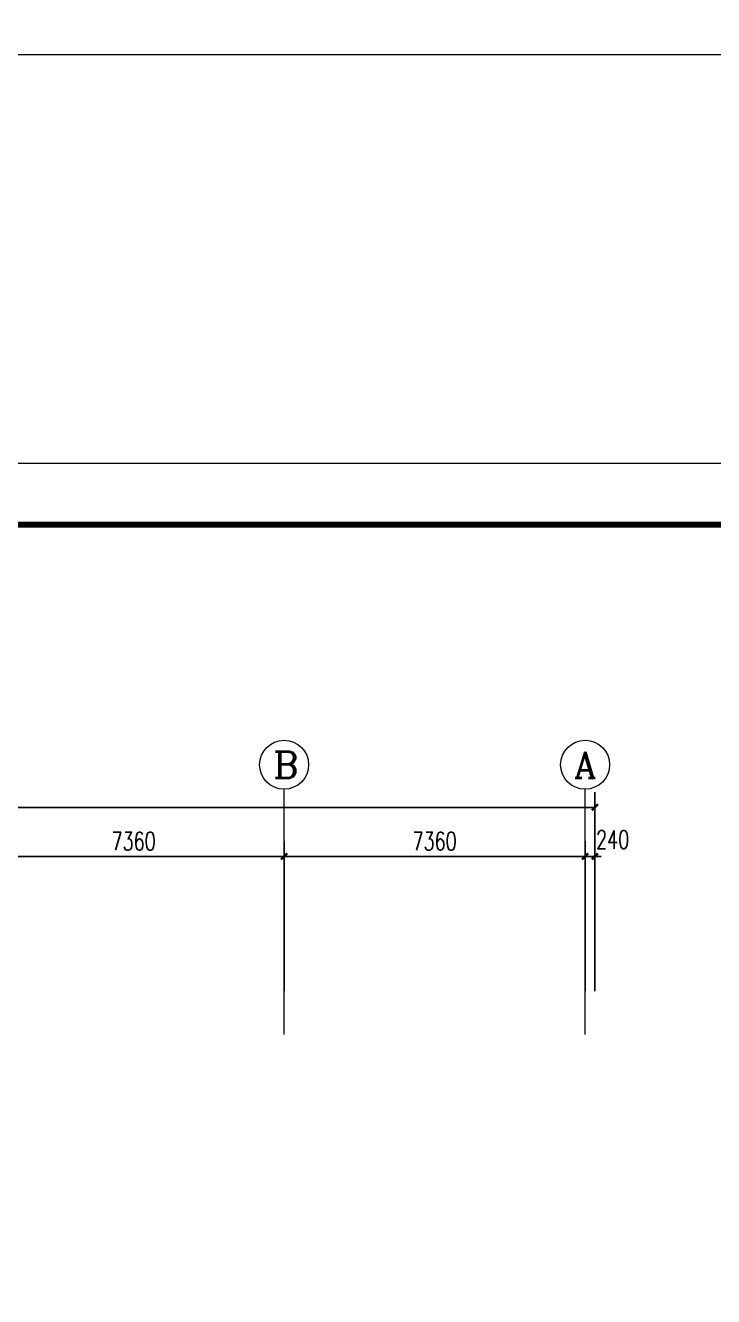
# Model space of a CAD drawing. Header units: inches. Extents: x -3272461 to -2504170, y 403793 to 1071042.
# Drawn here: x -2974356 to -2957529, y 680750 to 711843 of the extents above; entities that cross this region are included whole.
import ezdxf

# ---------------------------------------------------------------- set-up
doc = ezdxf.new("R2010")
doc.units = ezdxf.units.IN
doc.header["$LTSCALE"] = 1000
doc.header["$MEASUREMENT"] = 0
doc.layers.get('0').update_dxf_attribs({"lineweight": 18})
doc.layers.add('AXIS', color=30, linetype='Continuous', lineweight=18)
doc.layers.add('PUB_TITLE', color=153, linetype='Continuous', lineweight=18)
doc.styles.add('_TCH_AXIS', font='complex.shx', dxfattribs={"bigfont": 'gbcbig.shx'})
doc.styles.add('_TCH_DIM_T3', font='simplex.shx', dxfattribs={"width": 0.705882, "bigfont": 'gbcbig.shx'})
doc.dimstyles.new('_TCH_ARCH&&150', dxfattribs={"dimtxt": 446.25, "dimasz": 150, "dimexe": 375, "dimexo": 450, "dimgap": 150, "dimtad": 1, "dimdec": 0, "dimzin": 0, "dimdsep": 46, "dimtxsty": '_TCH_DIM_T3', "dimblk": 'ARCHTICK', "dimcen": 0.09, "dimdle": 300, "dimclrt": 7, "dimazin": 2, "dimtfac": 1, "dimtdec": 0, "dimtix": 1, "dimtmove": 2, "dimatfit": 3, "dimfxl": 1, "dimtolj": 1, "dimarcsym": 0})

# ---------------------------------------------------------------- blocks, each defined once
blk = doc.blocks.new('_ArchTick_0')
at = {"color": 0, "linetype": 'ByBlock'}
blk.add_lwpolyline([(-0.5, -0.5, 0.4, 0.4, 0), (0.5, 0.5, 0.4, 0.4, 0)], format="xyseb", dxfattribs=at)
blk = doc.blocks.new('*X214')
at = {"layer": 'AXIS', "color": 0, "lineweight": -2}
for p, q in [((-3012431, 688667), (-3012431, 693092)), ((-2960431, 688667), (-2960431, 693092)), ((-2960431, 692717), (-3012431, 692717))]:
    blk.add_line(p, q, dxfattribs=at)
at = {"layer": 'AXIS', "color": 0, "lineweight": -2, "xscale": 150, "yscale": 150, "zscale": 150, "rotation": 180}
blk.add_blockref('_ArchTick_0', (-3012431, 692717), dxfattribs=at)
at = {"layer": 'AXIS', "color": 0, "lineweight": -2, "xscale": 150, "yscale": 150, "zscale": 150}
blk.add_blockref('_ArchTick_0', (-2960431, 692717), dxfattribs=at)
at = {"layer": 'AXIS', "color": 7, "insert": (-2986431, 693090), "char_height": 446.2, "width": 2070, "attachment_point": 5, "style": '_TCH_DIM_T3'}
blk.add_mtext('52000', dxfattribs=at)
blk = doc.blocks.new('_ARCHTICK')
at = {"color": 0, "linetype": 'ByBlock', "const_width": 0.4}
blk.add_lwpolyline([(-0.5, -0.5), (0.5, 0.5)], dxfattribs=at)
blk = doc.blocks.new('*X215')
at = {"layer": 'AXIS', "color": 0, "lineweight": -2}
for p, q in [((-2960671, 688217), (-2960671, 691892)), ((-2960431, 688217), (-2960431, 691892)), ((-2960671, 691517), (-2960821, 691517)), ((-2960431, 691517), (-2960671, 691517)), ((-2960431, 691517), (-2960281, 691517))]:
    blk.add_line(p, q, dxfattribs=at)
at = {"layer": 'AXIS', "color": 0, "lineweight": -2, "xscale": 150, "yscale": 150, "zscale": 150}
blk.add_blockref('_ArchTick_0', (-2960671, 691517), dxfattribs=at)
at = {"layer": 'AXIS', "color": 0, "lineweight": -2, "xscale": 150, "yscale": 150, "zscale": 150, "rotation": 180}
blk.add_blockref('_ArchTick_0', (-2960431, 691517), dxfattribs=at)
at = {"layer": 'AXIS', "color": 7, "insert": (-2959997, 691929), "char_height": 446.2, "width": 1215, "attachment_point": 5, "style": '_TCH_DIM_T3'}
blk.add_mtext('240', dxfattribs=at)
blk = doc.blocks.new('*X216')
at = {"layer": 'AXIS', "color": 0, "lineweight": -2}
for p, q in [((-2968031, 688217), (-2968031, 691892)), ((-2960671, 688217), (-2960671, 691892)), ((-2960671, 691517), (-2968031, 691517))]:
    blk.add_line(p, q, dxfattribs=at)
at = {"layer": 'AXIS', "color": 0, "lineweight": -2, "xscale": 150, "yscale": 150, "zscale": 150, "rotation": 180}
blk.add_blockref('_ArchTick_0', (-2968031, 691517), dxfattribs=at)
at = {"layer": 'AXIS', "color": 0, "lineweight": -2, "xscale": 150, "yscale": 150, "zscale": 150}
blk.add_blockref('_ArchTick_0', (-2960671, 691517), dxfattribs=at)
at = {"layer": 'AXIS', "color": 7, "insert": (-2964351, 691890), "char_height": 446.2, "width": 1620, "attachment_point": 5, "style": '_TCH_DIM_T3'}
blk.add_mtext('7360', dxfattribs=at)
blk = doc.blocks.new('*X217')
at = {"layer": 'AXIS', "color": 0, "lineweight": -2}
for p, q in [((-2975391, 688217), (-2975391, 691892)), ((-2968031, 688217), (-2968031, 691892)), ((-2968031, 691517), (-2975391, 691517))]:
    blk.add_line(p, q, dxfattribs=at)
at = {"layer": 'AXIS', "color": 0, "lineweight": -2, "xscale": 150, "yscale": 150, "zscale": 150, "rotation": 180}
blk.add_blockref('_ArchTick_0', (-2975391, 691517), dxfattribs=at)
at = {"layer": 'AXIS', "color": 0, "lineweight": -2, "xscale": 150, "yscale": 150, "zscale": 150}
blk.add_blockref('_ArchTick_0', (-2968031, 691517), dxfattribs=at)
at = {"layer": 'AXIS', "color": 7, "insert": (-2971711, 691890), "char_height": 446.2, "width": 1620, "attachment_point": 5, "style": '_TCH_DIM_T3'}
blk.add_mtext('7360', dxfattribs=at)

msp = doc.modelspace()

# ---------------------------------------------------------------- linework, layer by layer
at = {"layer": 'AXIS'}
for p, q in [((-2968030.9, 687159.6), (-2968030.9, 693159.6)), ((-2960670.3, 687159.6), (-2960670.3, 693159.6))]:
    msp.add_line(p, q, dxfattribs=at)
for centre in [(-2968030.9, 693759.6), (-2960670.3, 693759.6)]:
    msp.add_circle(centre, 600, dxfattribs=at)
at = {"layer": 'PUB_TITLE'}
for points in [[(-2940702.2, 711130.6), (-2940702.2, 774130.6), (-3029802.2, 774130.6), (-3029802.2, 711130.6)], [(-2940702.2, 638130.6), (-2940702.2, 701130.6), (-3029802.2, 701130.6), (-3029802.2, 638130.6)]]:
    msp.add_lwpolyline(points, close=True, dxfattribs=at)
msp.add_lwpolyline([(-2942202.2, 639630.6, 150, 150, 0), (-2942202.2, 699630.6, 150, 150, 0), (-3026052.2, 699630.6, 150, 150, 0), (-3026052.2, 639630.6, 150, 150, 0)], format="xyseb", close=True, dxfattribs=at)

# ---------------------------------------------------------------- texts
at = {"layer": 'AXIS', "color": 7, "style": '_TCH_AXIS'}
for s, height, p in [('B', 652.9, (-2968295.2, 693433.1)), ('A', 637.8, (-2960943.6, 693440.7))]:
    msp.add_text(s, height=height, dxfattribs=at).set_placement(p)

# ---------------------------------------------------------------- dimensions: what is measured, and where the dimension line sits
at = {"layer": 'AXIS'}
for base, p1, p2, picture, middle in [((-3012430.9, 692716.5), (-2960430.9, 688216.5), (-3012430.9, 688216.5), '*X214', (-2986430.9, 693089.7)), ((-2975390.9, 691516.5), (-2968030.9, 687766.5), (-2975390.9, 687766.5), '*X217', (-2971710.9, 691889.7)), ((-2968030.9, 691516.5), (-2960670.9, 687766.5), (-2968030.9, 687766.5), '*X216', (-2964350.9, 691889.7))]:
    dim = msp.add_linear_dim(base=base, p1=p1, p2=p2, angle=180, dimstyle='_TCH_ARCH&&150', override={"dimsah": 1, "dimtzin": 0}, dxfattribs=at)
    dim.commit()
    dim.dimension.update_dxf_attribs({"geometry": picture, "text_midpoint": middle})
dim = msp.add_linear_dim(base=(-2960670.9, 691516.5), p1=(-2960430.9, 687766.5), p2=(-2960670.9, 687766.5), angle=180, dimstyle='_TCH_ARCH&&150', override={"dimsah": 1, "dimtzin": 0}, dxfattribs=at)
dim.commit()
dim.dimension.update_dxf_attribs({"geometry": '*X215', "text_midpoint": (-2959997.4, 691929), "dimtype": 160})

doc.saveas('drawing.dxf')
